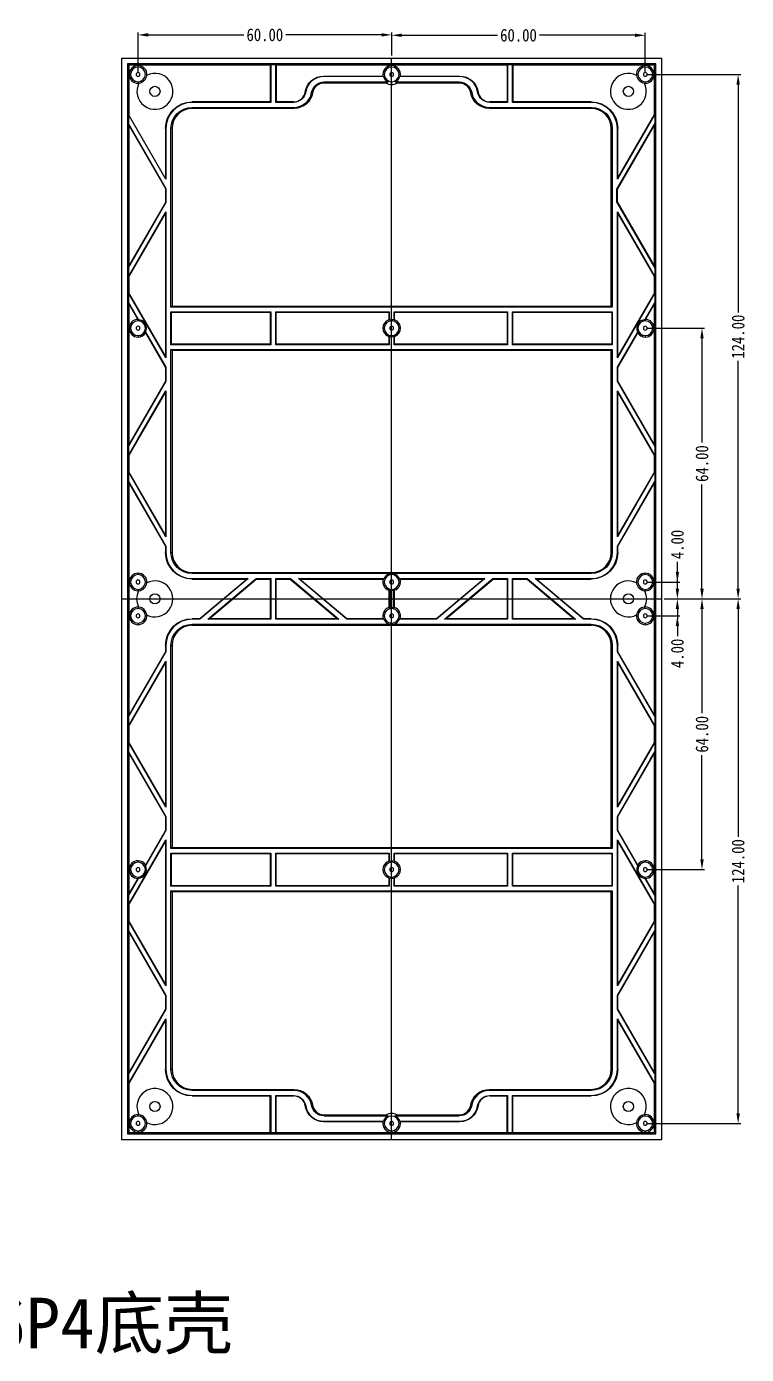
# Model space of a CAD drawing. Header units: inches. Extents: x -2430 to 863, y -476 to 866.
# Drawn here: x 693.1 to 863.4, y 510.6 to 824.5 of the extents above; entities that cross this region are included whole.
import ezdxf
from ezdxf.lldxf.tags import DXFTag

# ---------------------------------------------------------------- set-up
doc = ezdxf.new("R2010")
doc.units = ezdxf.units.IN
doc.header["$MEASUREMENT"] = 0
doc.layers.add('1', color=7, linetype='Continuous')
doc.layers.add('dim', color=82, linetype='Continuous', lineweight=9)
doc.styles.add('001', font='', dxfattribs={"width": 0.85})
doc.styles.get('001').set_extended_font_data('SimSun')
tags = doc.linetypes.add('CENTER', pattern=[2, 1.25, -0.25, 0.25, -0.25]).pattern_tags.tags
tags[10:11] = [DXFTag(74, 4), DXFTag(75, 0), DXFTag(340, '0'), DXFTag(46, 0.0), DXFTag(50, 0.0), DXFTag(44, 0.0), DXFTag(45, 0.0)]
tags[8:9] = [DXFTag(74, 4), DXFTag(75, 0), DXFTag(340, '0'), DXFTag(46, 0.0), DXFTag(50, 0.0), DXFTag(44, 0.0), DXFTag(45, 0.0)]
tags[6:7] = [DXFTag(74, 4), DXFTag(75, 0), DXFTag(340, '0'), DXFTag(46, 0.0), DXFTag(50, 0.0), DXFTag(44, 0.0), DXFTag(45, 0.0)]
tags[4:5] = [DXFTag(74, 4), DXFTag(75, 0), DXFTag(340, '0'), DXFTag(46, 0.0), DXFTag(50, 0.0), DXFTag(44, 0.0), DXFTag(45, 0.0)]
doc.dimstyles.new('MSTD-1.2倍', dxfattribs={"dimscale": 1.2, "dimtxt": 3, "dimasz": 2, "dimexe": 0.5, "dimexo": 0.5, "dimgap": 1, "dimtad": 0, "dimzin": 1, "dimdsep": 46, "dimtxsty": '001', "dimcen": 0, "dimclrd": 3, "dimclre": 3, "dimclrt": 4, "dimazin": 0, "dimtfac": 0.5, "dimtofl": 0, "dimtmove": 0, "dimatfit": 3, "dimfxl": 0, "dimarcsym": 0})

# ---------------------------------------------------------------- blocks, each defined once
blk = doc.blocks.new('*D3')
at = {"layer": 'Defpoints', "color": 0}
for p in [(839.46, 822.44), (779.46, 817.03), (839.46, 813.18)]:
    blk.add_point(p, dxfattribs=at)
at = {"layer": 'dim', "color": 3, "lineweight": -2}
for p, q in [((779.46, 817.63), (779.46, 823.04)), ((839.46, 813.78), (839.46, 823.04)), ((781.86, 822.44), (804.5, 822.44)), ((837.06, 822.44), (814.41, 822.44))]:
    blk.add_line(p, q, dxfattribs=at)
at = {"layer": 'dim', "color": 3}
for points in [[(781.86, 822.84), (781.86, 822.04), (779.46, 822.44)], [(837.06, 822.84), (837.06, 822.04), (839.46, 822.44)]]:
    blk.add_solid(points, dxfattribs=at)
at = {"layer": 'dim', "color": 4, "insert": (809.46, 822.44), "char_height": 3, "attachment_point": 5, "style": '001'}
blk.add_mtext('60.00', dxfattribs=at)
blk = doc.blocks.new('*D4')
at = {"layer": 'Defpoints', "color": 0}
for p in [(719.46, 822.53), (779.46, 820.23), (719.46, 813.18)]:
    blk.add_point(p, dxfattribs=at)
at = {"layer": 'dim', "color": 3, "lineweight": -2}
for p, q in [((719.46, 813.78), (719.46, 823.13)), ((721.86, 822.53), (744.5, 822.53)), ((777.06, 822.53), (754.41, 822.53)), ((779.46, 820.83), (779.46, 823.13))]:
    blk.add_line(p, q, dxfattribs=at)
at = {"layer": 'dim', "color": 3}
for points in [[(721.86, 822.93), (721.86, 822.13), (719.46, 822.53)], [(777.06, 822.93), (777.06, 822.13), (779.46, 822.53)]]:
    blk.add_solid(points, dxfattribs=at)
at = {"layer": 'dim', "color": 4, "insert": (749.46, 822.53), "char_height": 3, "attachment_point": 5, "style": '001'}
blk.add_mtext('60.00', dxfattribs=at)
blk = doc.blocks.new('*D5')
at = {"layer": 'Defpoints', "color": 0}
for p in [(839.46, 693.18), (847.05, 693.18), (843.31, 689.18)]:
    blk.add_point(p, dxfattribs=at)
at = {"layer": 'dim', "color": 3, "lineweight": -2}
for p, q in [((847.05, 695.58), (847.05, 697.98)), ((840.06, 693.18), (847.65, 693.18)), ((843.91, 689.18), (847.65, 689.18)), ((847.05, 686.78), (847.05, 684.38))]:
    blk.add_line(p, q, dxfattribs=at)
at = {"layer": 'dim', "color": 3}
for points in [[(846.65, 695.58), (847.45, 695.58), (847.05, 693.18)], [(846.65, 686.78), (847.45, 686.78), (847.05, 689.18)]]:
    blk.add_solid(points, dxfattribs=at)
at = {"layer": 'dim', "color": 4, "insert": (847.05, 702.05), "char_height": 3, "attachment_point": 5, "rotation": 90, "style": '001'}
blk.add_mtext('4.00', dxfattribs=at)
blk = doc.blocks.new('*D6')
at = {"layer": 'Defpoints', "color": 0}
for p in [(839.46, 753.18), (852.87, 753.18), (843.31, 689.18)]:
    blk.add_point(p, dxfattribs=at)
at = {"layer": 'dim', "color": 3, "lineweight": -2}
for p, q in [((840.06, 753.18), (853.47, 753.18)), ((852.87, 750.78), (852.87, 726.14)), ((852.87, 691.58), (852.87, 716.22)), ((843.91, 689.18), (853.47, 689.18))]:
    blk.add_line(p, q, dxfattribs=at)
at = {"layer": 'dim', "color": 3}
for points in [[(852.47, 750.78), (853.27, 750.78), (852.87, 753.18)], [(852.47, 691.58), (853.27, 691.58), (852.87, 689.18)]]:
    blk.add_solid(points, dxfattribs=at)
at = {"layer": 'dim', "color": 4, "insert": (852.87, 721.18), "char_height": 3, "attachment_point": 5, "rotation": 90, "style": '001'}
blk.add_mtext('64.00', dxfattribs=at)
blk = doc.blocks.new('*D7')
at = {"layer": 'Defpoints', "color": 0}
for p in [(839.46, 813.18), (861.42, 813.18), (843.31, 689.18)]:
    blk.add_point(p, dxfattribs=at)
at = {"layer": 'dim', "color": 3, "lineweight": -2}
for p, q in [((840.06, 813.18), (862.02, 813.18)), ((861.42, 810.78), (861.42, 756.92)), ((861.42, 691.58), (861.42, 745.44)), ((843.91, 689.18), (862.02, 689.18))]:
    blk.add_line(p, q, dxfattribs=at)
at = {"layer": 'dim', "color": 3}
for points in [[(861.02, 810.78), (861.82, 810.78), (861.42, 813.18)], [(861.02, 691.58), (861.82, 691.58), (861.42, 689.18)]]:
    blk.add_solid(points, dxfattribs=at)
at = {"layer": 'dim', "color": 4, "insert": (861.42, 751.18), "char_height": 3, "attachment_point": 5, "rotation": 90, "style": '001'}
blk.add_mtext('124.00', dxfattribs=at)
blk = doc.blocks.new('*D8')
at = {"layer": 'Defpoints', "color": 0}
for p in [(843.31, 689.18), (839.46, 685.18), (847.05, 685.18)]:
    blk.add_point(p, dxfattribs=at)
at = {"layer": 'dim', "color": 3, "lineweight": -2}
for p, q in [((847.05, 691.58), (847.05, 693.98)), ((843.91, 689.18), (847.65, 689.18)), ((840.06, 685.18), (847.65, 685.18)), ((847.05, 682.78), (847.05, 680.38))]:
    blk.add_line(p, q, dxfattribs=at)
at = {"layer": 'dim', "color": 3}
for points in [[(846.65, 691.58), (847.45, 691.58), (847.05, 689.18)], [(846.65, 682.78), (847.45, 682.78), (847.05, 685.18)]]:
    blk.add_solid(points, dxfattribs=at)
at = {"layer": 'dim', "color": 4, "insert": (847.05, 676.31), "char_height": 3, "attachment_point": 5, "rotation": 90, "style": '001'}
blk.add_mtext('4.00', dxfattribs=at)
blk = doc.blocks.new('*D9')
at = {"layer": 'Defpoints', "color": 0}
for p in [(843.31, 689.18), (839.46, 625.18), (852.87, 625.18)]:
    blk.add_point(p, dxfattribs=at)
at = {"layer": 'dim', "color": 3, "lineweight": -2}
for p, q in [((843.91, 689.18), (853.47, 689.18)), ((852.87, 686.78), (852.87, 662.14)), ((852.87, 627.58), (852.87, 652.22)), ((840.06, 625.18), (853.47, 625.18))]:
    blk.add_line(p, q, dxfattribs=at)
at = {"layer": 'dim', "color": 3}
for points in [[(852.47, 686.78), (853.27, 686.78), (852.87, 689.18)], [(852.47, 627.58), (853.27, 627.58), (852.87, 625.18)]]:
    blk.add_solid(points, dxfattribs=at)
at = {"layer": 'dim', "color": 4, "insert": (852.87, 657.18), "char_height": 3, "attachment_point": 5, "rotation": 90, "style": '001'}
blk.add_mtext('64.00', dxfattribs=at)
blk = doc.blocks.new('*D10')
at = {"layer": 'Defpoints', "color": 0}
for p in [(843.31, 689.18), (839.46, 565.18), (861.42, 565.18)]:
    blk.add_point(p, dxfattribs=at)
at = {"layer": 'dim', "color": 3, "lineweight": -2}
for p, q in [((843.91, 689.18), (862.02, 689.18)), ((861.42, 686.78), (861.42, 632.92)), ((861.42, 567.58), (861.42, 621.44)), ((840.06, 565.18), (862.02, 565.18))]:
    blk.add_line(p, q, dxfattribs=at)
at = {"layer": 'dim', "color": 3}
for points in [[(861.02, 686.78), (861.82, 686.78), (861.42, 689.18)], [(861.02, 567.58), (861.82, 567.58), (861.42, 565.18)]]:
    blk.add_solid(points, dxfattribs=at)
at = {"layer": 'dim', "color": 4, "insert": (861.42, 627.18), "char_height": 3, "attachment_point": 5, "rotation": 90, "style": '001'}
blk.add_mtext('124.00', dxfattribs=at)

msp = doc.modelspace()

# ---------------------------------------------------------------- linework, layer by layer
at = {"layer": '1', "color": 252}
for p, q in [((715.606, 817.031), (843.306, 817.031)), ((715.606, 561.331), (715.606, 817.031)), ((843.306, 817.031), (843.306, 561.331)), ((716.956, 815.681), (716.956, 562.681)), ((841.956, 815.681), (716.956, 815.681)), ((716.956, 815.681), (717.297, 815.34)), ((750.751, 815.34), (717.297, 815.34)), ((717.297, 815.34), (717.297, 803.594)), ((719.456, 814.931), (719.456, 815.271)), ((750.751, 815.34), (750.856, 815.419)), ((750.751, 815.34), (750.751, 806.686)), ((752.056, 815.419), (750.856, 815.419)), ((750.856, 815.419), (750.856, 806.581)), ((752.161, 815.34), (752.056, 815.419)), ((752.056, 806.581), (752.056, 815.419)), ((806.751, 815.34), (752.161, 815.34)), ((752.161, 815.34), (752.161, 806.686)), ((779.456, 814.931), (779.456, 815.271)), ((806.751, 815.34), (806.856, 815.419)), ((806.751, 815.34), (806.751, 806.686)), ((808.056, 815.419), (806.856, 815.419)), ((806.856, 815.419), (806.856, 806.581)), ((808.161, 815.34), (808.056, 815.419)), ((808.056, 806.581), (808.056, 815.419)), ((841.615, 815.34), (808.161, 815.34)), ((808.161, 815.34), (808.161, 806.686)), ((839.456, 814.931), (839.456, 815.271)), ((841.956, 815.681), (841.615, 815.34)), ((841.615, 803.804), (841.615, 815.34)), ((841.956, 562.681), (841.956, 815.681)), ((719.456, 811.431), (719.456, 811.09)), ((763.372, 812.786), (763.372, 812.681)), ((763.372, 812.786), (777.403, 812.786)), ((777.507, 812.681), (763.372, 812.681)), ((778.557, 811.381), (763.456, 811.381)), ((763.456, 811.381), (763.456, 811.136)), ((778.24, 811.136), (763.456, 811.136)), ((779.456, 811.431), (779.456, 810.802)), ((795.456, 811.381), (780.355, 811.381)), ((795.456, 811.136), (780.672, 811.136)), ((795.541, 812.681), (781.405, 812.681)), ((781.509, 812.786), (795.541, 812.786)), ((795.456, 811.381), (795.456, 811.136)), ((795.541, 812.786), (795.541, 812.681)), ((839.456, 811.431), (839.456, 811.09)), ((759.018, 809.054), (759.122, 809.038)), ((760.739, 808.84), (760.498, 808.881)), ((798.414, 808.881), (798.173, 808.84)), ((799.894, 809.054), (799.79, 809.038)), ((717.218, 803.73), (717.218, 801.53)), ((726.056, 788.422), (717.218, 803.73)), ((732.256, 806.581), (732.256, 806.686)), ((750.751, 806.686), (732.256, 806.686)), ((750.856, 806.581), (732.256, 806.581)), ((732.256, 805.381), (756.357, 805.381)), ((732.256, 805.381), (732.256, 805.136)), ((756.357, 805.136), (732.256, 805.136)), ((750.751, 806.686), (750.856, 806.581)), ((752.161, 806.686), (752.056, 806.581)), ((756.256, 806.581), (752.056, 806.581)), ((756.256, 806.686), (752.161, 806.686)), ((756.256, 806.686), (756.256, 806.581)), ((756.357, 805.136), (756.357, 805.381)), ((802.555, 805.381), (826.656, 805.381)), ((802.555, 805.381), (802.555, 805.136)), ((826.656, 805.136), (802.555, 805.136)), ((802.656, 806.581), (802.656, 806.686)), ((806.751, 806.686), (802.656, 806.686)), ((806.856, 806.581), (802.656, 806.581)), ((806.751, 806.686), (806.856, 806.581)), ((808.161, 806.686), (808.056, 806.581)), ((826.656, 806.581), (808.056, 806.581)), ((826.656, 806.686), (808.161, 806.686)), ((826.656, 806.581), (826.656, 806.686)), ((826.656, 805.136), (826.656, 805.381)), ((841.694, 803.73), (832.856, 788.422)), ((841.615, 803.804), (832.961, 788.814)), ((841.615, 803.804), (841.694, 803.73)), ((841.694, 803.73), (841.694, 801.53)), ((717.297, 801.184), (717.218, 801.53)), ((717.218, 801.53), (726.056, 786.222)), ((717.297, 801.184), (717.297, 767.914)), ((717.297, 801.184), (725.951, 786.194)), ((832.756, 786.049), (841.694, 801.53)), ((832.861, 786.021), (841.615, 801.184)), ((841.615, 801.184), (841.694, 801.53)), ((841.615, 767.914), (841.615, 801.184)), ((725.951, 800.381), (725.951, 788.604)), ((726.056, 800.381), (725.951, 800.381)), ((726.056, 800.381), (726.056, 788.422)), ((727.256, 758.181), (727.256, 800.381)), ((727.501, 800.381), (727.256, 800.381)), ((727.501, 800.381), (727.501, 758.425)), ((831.412, 758.425), (831.412, 800.381)), ((831.656, 800.381), (831.412, 800.381)), ((831.656, 800.381), (831.656, 758.181)), ((832.856, 788.422), (832.856, 800.381)), ((832.856, 800.381), (832.961, 800.381)), ((832.961, 788.814), (832.961, 800.381)), ((832.961, 788.814), (832.856, 788.422)), ((725.951, 786.194), (726.056, 786.222)), ((725.951, 786.194), (725.951, 782.904)), ((726.056, 786.222), (726.056, 782.876)), ((832.756, 783.049), (832.756, 786.049)), ((832.861, 786.021), (832.756, 786.049)), ((832.861, 783.077), (832.861, 786.021)), ((726.056, 782.876), (717.218, 767.568)), ((725.951, 782.904), (717.297, 767.914)), ((725.951, 782.904), (726.056, 782.876)), ((832.861, 783.077), (832.756, 783.049)), ((841.694, 767.568), (832.756, 783.049)), ((841.615, 767.914), (832.861, 783.077)), ((717.218, 765.368), (726.056, 780.676)), ((717.297, 765.294), (725.951, 780.284)), ((725.951, 780.284), (726.056, 780.676)), ((725.951, 780.284), (725.951, 746.544)), ((726.056, 780.676), (726.056, 746.153)), ((832.856, 780.676), (841.694, 765.368)), ((832.856, 746.153), (832.856, 780.676)), ((832.961, 780.284), (832.856, 780.676)), ((832.961, 780.284), (841.615, 765.294)), ((832.961, 746.544), (832.961, 780.284)), ((717.297, 767.914), (717.218, 767.568)), ((717.218, 767.568), (717.218, 765.368)), ((841.615, 767.914), (841.694, 767.568)), ((841.694, 767.568), (841.694, 765.368)), ((717.297, 765.294), (717.218, 765.368)), ((717.297, 765.294), (717.297, 761.534)), ((841.615, 765.294), (841.694, 765.368)), ((841.615, 761.534), (841.615, 765.294)), ((717.297, 761.534), (717.218, 761.46)), ((717.218, 761.46), (717.218, 759.26)), ((726.056, 746.153), (717.218, 761.46)), ((725.951, 746.544), (717.297, 761.534)), ((841.694, 761.46), (832.856, 746.153)), ((841.615, 761.534), (832.961, 746.544)), ((841.615, 761.534), (841.694, 761.46)), ((841.694, 761.46), (841.694, 759.26)), ((717.297, 758.914), (717.218, 759.26)), ((717.218, 759.26), (719.568, 755.19)), ((717.297, 758.914), (717.297, 725.644)), ((717.297, 758.914), (719.401, 755.271)), ((727.256, 758.181), (727.501, 758.425)), ((831.656, 758.181), (727.256, 758.181)), ((727.256, 757.081), (750.856, 757.081)), ((727.256, 749.281), (727.256, 757.081)), ((727.256, 757.081), (727.361, 756.976)), ((727.361, 749.386), (727.361, 756.976)), ((727.361, 756.976), (750.751, 756.976)), ((727.501, 758.425), (831.412, 758.425)), ((750.751, 756.976), (750.856, 757.081)), ((750.751, 756.976), (750.751, 749.386)), ((750.856, 757.081), (750.856, 749.281)), ((752.056, 757.081), (778.856, 757.081)), ((752.056, 749.281), (752.056, 757.081)), ((752.161, 756.976), (752.056, 757.081)), ((752.161, 749.386), (752.161, 756.976)), ((752.161, 756.976), (778.751, 756.976)), ((778.751, 756.976), (778.856, 757.081)), ((778.751, 756.976), (778.751, 755.149)), ((778.856, 757.081), (778.856, 755.101)), ((780.056, 757.081), (806.856, 757.081)), ((780.056, 755.101), (780.056, 757.081)), ((780.161, 756.976), (780.056, 757.081)), ((780.161, 756.976), (806.751, 756.976)), ((780.161, 755.149), (780.161, 756.976)), ((806.751, 756.976), (806.856, 757.081)), ((806.751, 756.976), (806.751, 749.386)), ((806.856, 757.081), (806.856, 749.281)), ((808.056, 757.081), (831.656, 757.081)), ((808.056, 749.281), (808.056, 757.081)), ((808.161, 756.976), (808.056, 757.081)), ((808.161, 756.976), (831.551, 756.976)), ((808.161, 749.386), (808.161, 756.976)), ((831.412, 758.425), (831.656, 758.181)), ((831.656, 757.081), (831.551, 756.976)), ((831.551, 756.976), (831.551, 749.386)), ((831.656, 757.081), (831.656, 749.281)), ((839.344, 755.19), (841.694, 759.26)), ((839.512, 755.271), (841.615, 758.914)), ((841.615, 758.914), (841.694, 759.26)), ((841.615, 725.644), (841.615, 758.914)), ((719.456, 754.931), (719.456, 755.245)), ((779.456, 754.931), (779.456, 755.193)), ((839.456, 754.931), (839.456, 755.245)), ((719.456, 751.431), (719.456, 751.09)), ((721.238, 752.088), (725.951, 743.924)), ((721.252, 752.274), (726.056, 743.953)), ((778.751, 751.213), (778.751, 749.386)), ((778.856, 751.26), (778.856, 749.281)), ((779.456, 751.431), (779.456, 751.169)), ((780.056, 749.281), (780.056, 751.26)), ((780.161, 749.386), (780.161, 751.213)), ((832.856, 743.953), (837.66, 752.274)), ((832.961, 743.924), (837.674, 752.088)), ((839.456, 751.431), (839.456, 751.09)), ((727.256, 749.281), (727.361, 749.386)), ((750.856, 749.281), (727.256, 749.281)), ((727.256, 748.181), (831.656, 748.181)), ((727.256, 700.181), (727.256, 748.181)), ((727.501, 747.936), (727.256, 748.181)), ((750.751, 749.386), (727.361, 749.386)), ((831.412, 747.936), (727.501, 747.936)), ((727.501, 747.936), (727.501, 700.181)), ((750.751, 749.386), (750.856, 749.281)), ((752.161, 749.386), (752.056, 749.281)), ((778.856, 749.281), (752.056, 749.281)), ((778.751, 749.386), (752.161, 749.386)), ((778.751, 749.386), (778.856, 749.281)), ((780.161, 749.386), (780.056, 749.281)), ((806.856, 749.281), (780.056, 749.281)), ((806.751, 749.386), (780.161, 749.386)), ((806.751, 749.386), (806.856, 749.281)), ((808.161, 749.386), (808.056, 749.281)), ((831.656, 749.281), (808.056, 749.281)), ((831.551, 749.386), (808.161, 749.386)), ((831.656, 748.181), (831.412, 747.936)), ((831.412, 700.181), (831.412, 747.936)), ((831.656, 749.281), (831.551, 749.386)), ((831.656, 748.181), (831.656, 700.181)), ((725.951, 746.544), (726.056, 746.153)), ((832.961, 746.544), (832.856, 746.153)), ((725.951, 743.924), (726.056, 743.953)), ((725.951, 743.924), (725.951, 740.634)), ((726.056, 743.953), (726.056, 740.606)), ((832.856, 740.606), (832.856, 743.953)), ((832.961, 743.924), (832.856, 743.953)), ((832.961, 740.634), (832.961, 743.924)), ((726.056, 740.606), (717.218, 725.298)), ((725.951, 740.634), (717.297, 725.644)), ((719.431, 726.931), (726.056, 738.406)), ((719.522, 726.878), (725.951, 738.015)), ((725.951, 740.634), (726.056, 740.606)), ((725.951, 738.015), (726.056, 738.406)), ((725.951, 738.015), (725.951, 704.274)), ((726.056, 738.406), (726.056, 703.883)), ((832.961, 740.634), (832.856, 740.606)), ((841.694, 725.298), (832.856, 740.606)), ((832.856, 738.406), (841.694, 723.098)), ((832.856, 703.883), (832.856, 738.406)), ((832.961, 738.015), (832.856, 738.406)), ((841.615, 725.644), (832.961, 740.634)), ((832.961, 704.274), (832.961, 738.015)), ((832.961, 738.015), (841.615, 723.025)), ((717.297, 725.644), (717.218, 725.298)), ((717.218, 725.298), (717.218, 723.098)), ((717.928, 724.328), (719.431, 726.931)), ((718.019, 724.275), (719.522, 726.878)), ((841.615, 725.644), (841.694, 725.298)), ((841.694, 725.298), (841.694, 723.098)), ((717.218, 723.098), (717.928, 724.328)), ((717.297, 723.025), (717.218, 723.098)), ((717.297, 723.025), (718.019, 724.275)), ((717.297, 723.025), (717.297, 719.264)), ((718.019, 724.275), (717.928, 724.328)), ((841.615, 723.025), (841.694, 723.098)), ((841.615, 719.264), (841.615, 723.025)), ((717.297, 719.264), (717.218, 719.191)), ((717.218, 719.191), (717.218, 716.991)), ((726.056, 703.883), (717.218, 719.191)), ((725.951, 704.274), (717.297, 719.264)), ((841.694, 719.191), (832.856, 703.883)), ((841.615, 719.264), (832.961, 704.274)), ((841.615, 719.264), (841.694, 719.191)), ((841.694, 719.191), (841.694, 716.991)), ((717.297, 716.645), (717.218, 716.991)), ((717.218, 716.991), (726.056, 701.683)), ((717.297, 716.645), (717.297, 661.717)), ((717.297, 716.645), (725.951, 701.655)), ((832.856, 701.683), (841.694, 716.991)), ((832.961, 701.655), (841.615, 716.645)), ((841.615, 716.645), (841.694, 716.991)), ((841.615, 661.717), (841.615, 716.645)), ((725.951, 704.274), (726.056, 703.883)), ((832.961, 704.274), (832.856, 703.883)), ((725.951, 701.655), (726.056, 701.683)), ((725.951, 701.655), (725.951, 700.181)), ((725.951, 700.181), (726.056, 700.181)), ((726.056, 701.683), (726.056, 700.181)), ((727.256, 700.181), (727.501, 700.181)), ((831.412, 700.181), (831.656, 700.181)), ((832.856, 700.181), (832.856, 701.683)), ((832.961, 701.655), (832.856, 701.683)), ((832.961, 700.181), (832.856, 700.181)), ((832.961, 700.181), (832.961, 701.655)), ((719.456, 694.931), (719.456, 695.271)), ((732.256, 695.181), (732.256, 695.425)), ((732.256, 695.425), (826.656, 695.425)), ((779.236, 695.181), (732.256, 695.181)), ((732.256, 693.981), (745.532, 693.981)), ((732.256, 693.876), (732.256, 693.981)), ((732.256, 693.876), (745.244, 693.876)), ((745.244, 693.876), (734.053, 684.486)), ((745.532, 693.981), (734.091, 684.381)), ((735.958, 684.381), (747.399, 693.981)), ((736.246, 684.486), (747.437, 693.876)), ((745.244, 693.876), (745.532, 693.981)), ((747.399, 693.981), (750.856, 693.981)), ((747.437, 693.876), (747.399, 693.981)), ((747.437, 693.876), (750.751, 693.876)), ((750.856, 693.981), (750.751, 693.876)), ((750.751, 693.876), (750.751, 684.486)), ((750.856, 693.981), (750.856, 684.381)), ((752.056, 693.981), (755.513, 693.981)), ((752.056, 684.381), (752.056, 693.981)), ((752.161, 693.876), (752.056, 693.981)), ((752.161, 684.486), (752.161, 693.876)), ((752.161, 693.876), (755.475, 693.876)), ((755.475, 693.876), (755.513, 693.981)), ((755.475, 693.876), (766.666, 684.486)), ((755.513, 693.981), (766.954, 684.381)), ((757.38, 693.981), (777.61, 693.981)), ((768.821, 684.381), (757.38, 693.981)), ((757.668, 693.876), (757.38, 693.981)), ((768.859, 684.486), (757.668, 693.876)), ((757.668, 693.876), (777.484, 693.876)), ((779.456, 694.931), (779.456, 695.193)), ((826.656, 695.181), (779.676, 695.181)), ((781.302, 693.981), (801.532, 693.981)), ((781.428, 693.876), (801.244, 693.876)), ((801.244, 693.876), (790.053, 684.486)), ((801.532, 693.981), (790.091, 684.381)), ((791.958, 684.381), (803.399, 693.981)), ((792.246, 684.486), (803.437, 693.876)), ((801.244, 693.876), (801.532, 693.981)), ((803.399, 693.981), (806.856, 693.981)), ((803.437, 693.876), (803.399, 693.981)), ((803.437, 693.876), (806.751, 693.876)), ((806.856, 693.981), (806.751, 693.876)), ((806.751, 693.876), (806.751, 684.486)), ((806.856, 693.981), (806.856, 684.381)), ((808.056, 693.981), (811.513, 693.981)), ((808.056, 684.381), (808.056, 693.981)), ((808.161, 693.876), (808.056, 693.981)), ((808.161, 693.876), (811.475, 693.876)), ((808.161, 684.486), (808.161, 693.876)), ((811.475, 693.876), (811.513, 693.981)), ((811.475, 693.876), (822.666, 684.486)), ((811.513, 693.981), (822.954, 684.381)), ((813.38, 693.981), (826.656, 693.981)), ((824.821, 684.381), (813.38, 693.981)), ((813.668, 693.876), (813.38, 693.981)), ((824.859, 684.486), (813.668, 693.876)), ((813.668, 693.876), (826.656, 693.876)), ((826.656, 695.181), (826.656, 695.425)), ((826.656, 693.876), (826.656, 693.981)), ((839.456, 694.931), (839.456, 695.271)), ((719.456, 691.431), (719.456, 691.09)), ((778.751, 691.213), (778.751, 687.149)), ((778.996, 691.33), (778.996, 687.032)), ((779.456, 691.431), (779.456, 691.274)), ((779.916, 687.032), (779.916, 691.33)), ((780.161, 687.149), (780.161, 691.213)), ((839.456, 691.431), (839.456, 691.09)), ((719.456, 686.931), (719.456, 687.271)), ((732.256, 684.486), (732.256, 684.381)), ((734.053, 684.486), (732.256, 684.486)), ((734.053, 684.486), (734.091, 684.381)), ((736.246, 684.486), (735.958, 684.381)), ((750.751, 684.486), (736.246, 684.486)), ((750.856, 684.381), (750.751, 684.486)), ((752.161, 684.486), (752.056, 684.381)), ((766.666, 684.486), (752.161, 684.486)), ((766.666, 684.486), (766.954, 684.381)), ((768.859, 684.486), (768.821, 684.381)), ((777.484, 684.486), (768.859, 684.486)), ((779.456, 686.931), (779.456, 687.088)), ((790.053, 684.486), (781.428, 684.486)), ((790.053, 684.486), (790.091, 684.381)), ((792.246, 684.486), (791.958, 684.381)), ((806.751, 684.486), (792.246, 684.486)), ((806.856, 684.381), (806.751, 684.486)), ((808.161, 684.486), (808.056, 684.381)), ((822.666, 684.486), (808.161, 684.486)), ((822.666, 684.486), (822.954, 684.381)), ((824.859, 684.486), (824.821, 684.381)), ((826.656, 684.486), (824.859, 684.486)), ((826.656, 684.486), (826.656, 684.381)), ((839.456, 686.931), (839.456, 687.271)), ((719.456, 683.431), (719.456, 683.09)), ((734.091, 684.381), (732.256, 684.381)), ((732.256, 683.181), (779.236, 683.181)), ((732.256, 683.181), (732.256, 682.936)), ((826.656, 682.936), (732.256, 682.936)), ((750.856, 684.381), (735.958, 684.381)), ((766.954, 684.381), (752.056, 684.381)), ((777.61, 684.381), (768.821, 684.381)), ((779.456, 683.431), (779.456, 683.169)), ((779.676, 683.181), (826.656, 683.181)), ((790.091, 684.381), (781.302, 684.381)), ((806.856, 684.381), (791.958, 684.381)), ((822.954, 684.381), (808.056, 684.381)), ((826.656, 684.381), (824.821, 684.381)), ((826.656, 683.181), (826.656, 682.936)), ((839.456, 683.431), (839.456, 683.09)), ((725.951, 678.181), (725.951, 676.707)), ((725.951, 678.181), (726.056, 678.181)), ((726.056, 678.181), (726.056, 676.679)), ((727.256, 630.181), (727.256, 678.181)), ((727.256, 678.181), (727.501, 678.181)), ((727.501, 678.181), (727.501, 630.425)), ((831.412, 630.425), (831.412, 678.181)), ((831.656, 678.181), (831.412, 678.181)), ((831.656, 678.181), (831.656, 630.181)), ((832.856, 676.679), (832.856, 678.181)), ((832.961, 678.181), (832.856, 678.181)), ((832.961, 676.707), (832.961, 678.181)), ((726.056, 676.679), (717.218, 661.371)), ((725.951, 676.707), (717.297, 661.717)), ((725.951, 676.707), (726.056, 676.679)), ((832.961, 676.707), (832.856, 676.679)), ((841.694, 661.371), (832.856, 676.679)), ((841.615, 661.717), (832.961, 676.707)), ((717.218, 659.171), (726.056, 674.479)), ((717.297, 659.097), (725.951, 674.087)), ((725.951, 674.087), (726.056, 674.479)), ((725.951, 674.087), (725.951, 640.347)), ((726.056, 674.479), (726.056, 639.955)), ((832.856, 674.479), (841.694, 659.171)), ((832.856, 639.955), (832.856, 674.479)), ((832.961, 674.087), (832.856, 674.479)), ((832.961, 674.087), (841.615, 659.097)), ((832.961, 640.347), (832.961, 674.087)), ((717.297, 661.717), (717.218, 661.371)), ((717.218, 661.371), (717.218, 659.171)), ((841.615, 661.717), (841.694, 661.371)), ((841.694, 661.371), (841.694, 659.171)), ((717.297, 659.097), (717.218, 659.171)), ((717.297, 659.097), (717.297, 655.337)), ((841.615, 659.097), (841.694, 659.171)), ((841.615, 655.337), (841.615, 659.097)), ((717.297, 655.337), (717.218, 655.263)), ((717.218, 655.263), (717.218, 653.063)), ((726.056, 639.955), (717.218, 655.263)), ((717.297, 652.717), (717.218, 653.063)), ((717.218, 653.063), (726.056, 637.755)), ((725.951, 640.347), (717.297, 655.337)), ((841.694, 655.263), (832.856, 639.955)), ((841.615, 655.337), (832.961, 640.347)), ((841.206, 652.218), (841.694, 653.063)), ((841.615, 655.337), (841.694, 655.263)), ((841.615, 652.717), (841.694, 653.063)), ((841.694, 655.263), (841.694, 653.063)), ((717.297, 652.717), (717.297, 619.447)), ((717.297, 652.717), (725.951, 637.727)), ((832.856, 637.755), (840.751, 651.43)), ((832.961, 637.727), (840.842, 651.378)), ((840.751, 651.43), (841.206, 652.218)), ((840.751, 651.43), (840.842, 651.378)), ((840.842, 651.378), (841.297, 652.166)), ((841.297, 652.166), (841.206, 652.218)), ((841.297, 652.166), (841.615, 652.717)), ((841.615, 619.447), (841.615, 652.717)), ((725.951, 640.347), (726.056, 639.955)), ((725.951, 637.727), (726.056, 637.755)), ((725.951, 637.727), (725.951, 634.437)), ((726.056, 637.755), (726.056, 634.409)), ((832.961, 640.347), (832.856, 639.955)), ((832.856, 634.409), (832.856, 637.755)), ((832.961, 637.727), (832.856, 637.755)), ((832.961, 634.437), (832.961, 637.727)), ((725.951, 634.437), (721.238, 626.274)), ((726.056, 634.409), (721.252, 626.088)), ((725.951, 634.437), (726.056, 634.409)), ((832.961, 634.437), (832.856, 634.409)), ((837.66, 626.088), (832.856, 634.409)), ((837.674, 626.274), (832.961, 634.437)), ((717.218, 616.901), (726.056, 632.209)), ((717.297, 616.828), (725.951, 631.818)), ((725.951, 631.818), (726.056, 632.209)), ((725.951, 631.818), (725.951, 598.077)), ((726.056, 632.209), (726.056, 597.686)), ((832.856, 632.209), (841.694, 616.901)), ((832.856, 597.686), (832.856, 632.209)), ((832.961, 631.818), (832.856, 632.209)), ((832.961, 631.818), (841.615, 616.828)), ((832.961, 598.077), (832.961, 631.818)), ((727.501, 630.425), (727.256, 630.181)), ((831.656, 630.181), (727.256, 630.181)), ((727.256, 629.081), (750.856, 629.081)), ((727.256, 621.281), (727.256, 629.081)), ((727.256, 629.081), (727.361, 628.976)), ((727.361, 628.976), (750.751, 628.976)), ((727.361, 621.386), (727.361, 628.976)), ((727.501, 630.425), (831.412, 630.425)), ((750.751, 628.976), (750.856, 629.081)), ((750.751, 628.976), (750.751, 621.386)), ((750.856, 629.081), (750.856, 621.281)), ((752.056, 629.081), (778.856, 629.081)), ((752.056, 621.281), (752.056, 629.081)), ((752.161, 628.976), (752.056, 629.081)), ((752.161, 621.386), (752.161, 628.976)), ((752.161, 628.976), (778.751, 628.976)), ((778.751, 628.976), (778.856, 629.081)), ((778.751, 628.976), (778.751, 627.149)), ((778.856, 629.081), (778.856, 627.101)), ((780.056, 629.081), (806.856, 629.081)), ((780.056, 627.101), (780.056, 629.081)), ((780.161, 628.976), (780.056, 629.081)), ((780.161, 628.976), (806.751, 628.976)), ((780.161, 627.149), (780.161, 628.976)), ((806.751, 628.976), (806.856, 629.081)), ((806.751, 628.976), (806.751, 621.386)), ((806.856, 629.081), (806.856, 621.281)), ((808.056, 629.081), (831.656, 629.081)), ((808.056, 621.281), (808.056, 629.081)), ((808.161, 628.976), (808.056, 629.081)), ((808.161, 621.386), (808.161, 628.976)), ((808.161, 628.976), (831.551, 628.976)), ((831.656, 630.181), (831.412, 630.425)), ((831.656, 629.081), (831.551, 628.976)), ((831.551, 628.976), (831.551, 621.386)), ((831.656, 629.081), (831.656, 621.281)), ((719.456, 626.931), (719.456, 627.271)), ((779.456, 626.931), (779.456, 627.193)), ((839.456, 626.931), (839.456, 627.271)), ((719.568, 623.172), (717.218, 619.101)), ((719.401, 623.091), (717.297, 619.447)), ((719.456, 623.431), (719.456, 623.117)), ((778.751, 623.213), (778.751, 621.386)), ((778.856, 623.26), (778.856, 621.281)), ((779.456, 623.431), (779.456, 623.169)), ((780.056, 621.281), (780.056, 623.26)), ((780.161, 621.386), (780.161, 623.213)), ((841.694, 619.101), (839.344, 623.172)), ((839.456, 623.431), (839.456, 623.117)), ((841.615, 619.447), (839.512, 623.091)), ((717.297, 619.447), (717.218, 619.101)), ((717.218, 619.101), (717.218, 616.901)), ((727.256, 621.281), (727.361, 621.386)), ((750.856, 621.281), (727.256, 621.281)), ((727.256, 620.181), (831.656, 620.181)), ((727.256, 577.981), (727.256, 620.181)), ((727.501, 619.936), (727.256, 620.181)), ((750.751, 621.386), (727.361, 621.386)), ((727.501, 619.936), (727.501, 577.981)), ((831.412, 619.936), (727.501, 619.936)), ((750.751, 621.386), (750.856, 621.281)), ((752.161, 621.386), (752.056, 621.281)), ((778.856, 621.281), (752.056, 621.281)), ((778.751, 621.386), (752.161, 621.386)), ((778.751, 621.386), (778.856, 621.281)), ((780.161, 621.386), (780.056, 621.281)), ((806.856, 621.281), (780.056, 621.281)), ((806.751, 621.386), (780.161, 621.386)), ((806.751, 621.386), (806.856, 621.281)), ((808.161, 621.386), (808.056, 621.281)), ((831.656, 621.281), (808.056, 621.281)), ((831.551, 621.386), (808.161, 621.386)), ((831.656, 620.181), (831.412, 619.936)), ((831.412, 577.981), (831.412, 619.936)), ((831.656, 621.281), (831.551, 621.386)), ((831.656, 620.181), (831.656, 577.981)), ((841.615, 619.447), (841.694, 619.101)), ((841.694, 619.101), (841.694, 616.901)), ((717.297, 616.828), (717.218, 616.901)), ((717.297, 616.828), (717.297, 613.067)), ((841.615, 616.828), (841.694, 616.901)), ((841.615, 613.067), (841.615, 616.828)), ((717.297, 613.067), (717.218, 612.993)), ((717.218, 612.993), (717.218, 610.793)), ((726.056, 597.686), (717.218, 612.993)), ((725.951, 598.077), (717.297, 613.067)), ((841.694, 612.993), (832.856, 597.686)), ((841.615, 613.067), (832.961, 598.077)), ((841.615, 613.067), (841.694, 612.993)), ((841.694, 612.993), (841.694, 610.793)), ((717.297, 610.447), (717.218, 610.793)), ((717.218, 610.793), (726.056, 595.486)), ((717.297, 610.447), (717.297, 577.177)), ((717.297, 610.447), (725.951, 595.458)), ((832.856, 595.486), (841.694, 610.793)), ((832.961, 595.458), (841.615, 610.447)), ((841.615, 610.447), (841.694, 610.793)), ((841.615, 577.177), (841.615, 610.447)), ((725.951, 598.077), (726.056, 597.686)), ((832.961, 598.077), (832.856, 597.686)), ((725.951, 595.458), (726.056, 595.486)), ((725.951, 595.458), (725.951, 592.167)), ((726.056, 595.486), (726.056, 592.139)), ((832.856, 592.139), (832.856, 595.486)), ((832.961, 595.458), (832.856, 595.486)), ((832.961, 592.167), (832.961, 595.458)), ((726.056, 592.139), (717.218, 576.831)), ((725.951, 592.167), (717.297, 577.177)), ((725.951, 592.167), (726.056, 592.139)), ((832.961, 592.167), (832.856, 592.139)), ((841.694, 576.831), (832.856, 592.139)), ((841.615, 577.177), (832.961, 592.167)), ((717.218, 574.631), (726.056, 589.939)), ((717.297, 574.558), (725.951, 589.548)), ((725.951, 589.548), (726.056, 589.939)), ((725.951, 589.548), (725.951, 577.981)), ((726.056, 589.939), (726.056, 577.981)), ((832.856, 589.939), (841.694, 574.631)), ((832.856, 577.981), (832.856, 589.939)), ((832.961, 589.548), (832.856, 589.939)), ((832.961, 589.548), (841.615, 574.558)), ((832.961, 577.981), (832.961, 589.548)), ((726.056, 577.981), (725.951, 577.981)), ((727.256, 577.981), (727.501, 577.981)), ((831.412, 577.981), (831.656, 577.981)), ((832.856, 577.981), (832.961, 577.981)), ((717.297, 577.177), (717.218, 576.831)), ((717.218, 576.831), (717.218, 574.631)), ((717.297, 574.558), (717.218, 574.631)), ((717.297, 574.558), (717.297, 563.021)), ((841.615, 577.177), (841.694, 576.831)), ((841.615, 574.558), (841.694, 574.631)), ((841.615, 563.021), (841.615, 574.558)), ((841.694, 576.831), (841.694, 574.631)), ((732.256, 572.981), (732.256, 573.225)), ((732.256, 573.225), (756.357, 573.225)), ((756.357, 572.981), (732.256, 572.981)), ((732.256, 571.781), (750.856, 571.781)), ((732.256, 571.781), (732.256, 571.676)), ((732.256, 571.676), (750.751, 571.676)), ((750.751, 571.676), (750.856, 571.781)), ((750.751, 563.021), (750.751, 571.676)), ((750.856, 571.781), (750.856, 562.943)), ((752.056, 571.781), (756.256, 571.781)), ((752.056, 562.943), (752.056, 571.781)), ((752.161, 571.676), (752.056, 571.781)), ((752.161, 571.676), (756.256, 571.676)), ((752.161, 563.021), (752.161, 571.676)), ((756.256, 571.781), (756.256, 571.676)), ((756.357, 572.981), (756.357, 573.225)), ((802.555, 573.225), (802.555, 572.981)), ((802.555, 573.225), (826.656, 573.225)), ((826.656, 572.981), (802.555, 572.981)), ((802.656, 571.781), (806.856, 571.781)), ((802.656, 571.676), (802.656, 571.781)), ((802.656, 571.676), (806.751, 571.676)), ((806.751, 571.676), (806.856, 571.781)), ((806.751, 563.021), (806.751, 571.676)), ((806.856, 571.781), (806.856, 562.943)), ((808.056, 571.781), (826.656, 571.781)), ((808.056, 562.943), (808.056, 571.781)), ((808.161, 571.676), (808.056, 571.781)), ((808.161, 571.676), (826.656, 571.676)), ((808.161, 563.021), (808.161, 571.676)), ((826.656, 573.225), (826.656, 572.981)), ((826.656, 571.781), (826.656, 571.676)), ((759.018, 569.308), (759.122, 569.324)), ((760.498, 569.481), (760.739, 569.521)), ((798.173, 569.521), (798.414, 569.481)), ((799.894, 569.308), (799.79, 569.324)), ((719.456, 566.931), (719.456, 567.271)), ((763.372, 565.681), (777.507, 565.681)), ((763.372, 565.576), (763.372, 565.681)), ((777.403, 565.576), (763.372, 565.576)), ((763.456, 566.981), (763.456, 567.225)), ((763.456, 567.225), (778.24, 567.225)), ((763.456, 566.981), (778.557, 566.981)), ((779.456, 566.931), (779.456, 567.56)), ((780.355, 566.981), (795.456, 566.981)), ((780.672, 567.225), (795.456, 567.225)), ((781.405, 565.681), (795.541, 565.681)), ((795.541, 565.576), (781.509, 565.576)), ((795.456, 566.981), (795.456, 567.225)), ((795.541, 565.576), (795.541, 565.681)), ((839.456, 566.931), (839.456, 567.271)), ((716.956, 562.681), (717.297, 563.021)), ((716.956, 562.681), (841.956, 562.681)), ((717.297, 563.021), (750.751, 563.021)), ((719.456, 563.431), (719.456, 563.09)), ((750.751, 563.021), (750.856, 562.943)), ((752.056, 562.943), (750.856, 562.943)), ((752.161, 563.021), (752.056, 562.943)), ((752.161, 563.021), (806.751, 563.021)), ((779.456, 563.431), (779.456, 563.09)), ((806.751, 563.021), (806.856, 562.943)), ((808.056, 562.943), (806.856, 562.943)), ((808.161, 563.021), (808.056, 562.943)), ((808.161, 563.021), (841.615, 563.021)), ((839.456, 563.431), (839.456, 563.09)), ((841.956, 562.681), (841.615, 563.021)), ((843.306, 561.331), (715.606, 561.331))]:
    msp.add_line(p, q, dxfattribs=at)
at = {"layer": '1', "color": 1, "linetype": 'CENTER', "ltscale": 12.97432}
for p, q in [((779.456, 561.331), (779.456, 817.031)), ((715.606, 689.181), (843.306, 689.181))]:
    msp.add_line(p, q, dxfattribs=at)
at = {"layer": '1', "color": 252}
for centre, radius, start, end in [((719.456, 813.181), 2.091, 90, 270), ((719.456, 813.181), 1.75, 90, 270), ((719.456, 813.181), 0.45, 90, 270), ((723.456, 809.181), 4.25, 152.7255, 117.2745), ((719.456, 813.181), 2.091, 354.28214, 90), ((719.456, 813.181), 1.75, 270, 90), ((719.456, 813.181), 0.45, 270, 90), ((779.456, 813.181), 2.091, 90, 190.89378), ((779.456, 813.181), 1.75, 90, 270), ((779.456, 813.181), 0.45, 90, 270), ((779.456, 813.181), 2.091, 349.10622, 90), ((779.456, 813.181), 1.75, 270, 90), ((779.456, 813.181), 0.45, 270, 90), ((835.456, 809.181), 4.25, 62.7255, 27.2745), ((839.456, 813.181), 2.091, 90, 185.71786), ((839.456, 813.181), 1.75, 90, 270), ((839.456, 813.181), 0.45, 90, 270), ((839.456, 813.181), 2.091, 270, 90), ((839.456, 813.181), 1.75, 270, 90), ((839.456, 813.181), 0.45, 270, 90), ((719.456, 813.181), 2.091, 270, 275.71786), ((719.456, 813.181), 2.064, 276.18746, 353.81254), ((763.372, 808.381), 4.3, 90, 171.21206), ((763.456, 808.381), 2.756, 90, 170.40593), ((779.456, 813.181), 2.012, 194.38901, 243.45901), ((779.456, 813.181), 2.379, 239.25043, 270), ((779.456, 813.181), 2.379, 270, 300.74957), ((779.456, 813.181), 2.012, 296.54099, 345.61099), ((795.456, 808.381), 2.756, 9.59407, 90), ((795.541, 808.381), 4.3, 8.78794, 90), ((839.456, 813.181), 2.064, 186.18746, 263.81254), ((839.456, 813.181), 2.091, 264.28214, 270), ((756.256, 809.481), 2.795, 270, 351.21206), ((756.357, 809.581), 4.2, 270, 350.40593), ((802.555, 809.581), 4.2, 189.59407, 270), ((802.656, 809.481), 2.795, 188.78794, 270), ((732.256, 800.381), 6.2, 90, 180), ((732.256, 800.381), 4.756, 90, 180), ((826.656, 800.381), 6.2, 0, 90), ((826.656, 800.381), 4.756, 0, 90), ((719.456, 753.181), 2.091, 91.52478, 270), ((719.456, 753.181), 1.75, 90, 270), ((719.456, 753.181), 0.45, 90, 270), ((719.456, 753.181), 1.75, 270, 90), ((719.456, 753.181), 0.45, 270, 90), ((719.456, 753.181), 2.012, 333.19827, 86.80173), ((779.456, 753.181), 2.091, 109.70413, 250.29587), ((779.456, 753.181), 1.75, 90, 270), ((779.456, 753.181), 2.012, 90, 107.34982), ((779.456, 753.181), 0.45, 90, 270), ((779.456, 753.181), 2.012, 72.65018, 90), ((779.456, 753.181), 1.75, 270, 90), ((779.456, 753.181), 0.45, 270, 90), ((779.456, 753.181), 2.091, 289.70413, 70.29587), ((839.456, 753.181), 2.012, 93.19827, 206.80173), ((839.456, 753.181), 1.75, 90, 270), ((839.456, 753.181), 0.45, 90, 270), ((839.456, 753.181), 2.091, 270, 88.47522), ((839.456, 753.181), 1.75, 270, 90), ((839.456, 753.181), 0.45, 270, 90), ((719.456, 753.181), 2.091, 270, 328.47522), ((779.456, 753.181), 2.012, 252.65018, 270), ((779.456, 753.181), 2.012, 270, 287.34982), ((839.456, 753.181), 2.091, 211.52478, 270), ((732.256, 700.181), 6.2, 180, 270), ((732.256, 700.181), 4.756, 180, 270), ((826.656, 700.181), 6.2, 270, 0), ((826.656, 700.181), 4.756, 270, 0), ((719.456, 693.181), 2.091, 90, 270), ((719.456, 693.181), 1.75, 90, 270), ((719.456, 693.181), 2.091, 354.28214, 90), ((719.456, 693.181), 1.75, 270, 90), ((779.456, 693.181), 2.091, 160.58033, 250.29587), ((779.456, 693.181), 2.012, 96.2709, 156.57136), ((779.456, 693.181), 1.75, 90, 270), ((779.456, 693.181), 2.012, 90, 96.2709), ((779.456, 693.181), 2.012, 83.7291, 90), ((779.456, 693.181), 1.75, 270, 90), ((779.456, 693.181), 2.012, 23.42864, 83.7291), ((779.456, 693.181), 2.091, 289.70413, 19.41967), ((839.456, 693.181), 2.091, 90, 185.71786), ((839.456, 693.181), 1.75, 90, 270), ((839.456, 693.181), 2.091, 270, 90), ((839.456, 693.181), 1.75, 270, 90), ((719.456, 693.181), 0.45, 90, 270), ((719.456, 693.181), 0.45, 270, 90), ((719.456, 693.181), 2.091, 270, 275.71786), ((719.456, 693.181), 2.064, 276.18746, 353.81254), ((723.456, 689.181), 4.25, 242.7255, 117.2745), ((779.456, 693.181), 1.907, 256.03878, 270), ((779.456, 693.181), 0.45, 90, 270), ((779.456, 693.181), 0.45, 270, 90), ((779.456, 693.181), 1.907, 270, 283.96122), ((835.456, 689.181), 4.25, 62.7255, 297.2745), ((839.456, 693.181), 2.064, 186.18746, 263.81254), ((839.456, 693.181), 0.45, 90, 270), ((839.456, 693.181), 2.091, 264.28214, 270), ((839.456, 693.181), 0.45, 270, 90), ((719.456, 685.181), 2.091, 90, 270), ((719.456, 685.181), 1.75, 90, 270), ((719.456, 685.181), 0.45, 90, 270), ((719.456, 685.181), 2.091, 84.28214, 90), ((719.456, 685.181), 1.75, 270, 90), ((719.456, 685.181), 0.45, 270, 90), ((719.456, 685.181), 2.091, 270, 5.71786), ((719.456, 685.181), 2.064, 6.18746, 83.81254), ((779.456, 685.181), 2.091, 109.70413, 199.41967), ((779.456, 685.181), 1.75, 90, 270), ((779.456, 685.181), 1.907, 90, 103.96122), ((779.456, 685.181), 0.45, 90, 270), ((779.456, 685.181), 1.907, 76.03878, 90), ((779.456, 685.181), 1.75, 270, 90), ((779.456, 685.181), 0.45, 270, 90), ((779.456, 685.181), 2.091, 340.58033, 70.29587), ((839.456, 685.181), 2.091, 174.28214, 270), ((839.456, 685.181), 2.064, 96.18746, 173.81254), ((839.456, 685.181), 1.75, 90, 270), ((839.456, 685.181), 0.45, 90, 270), ((839.456, 685.181), 2.091, 90, 95.71786), ((839.456, 685.181), 2.091, 270, 90), ((839.456, 685.181), 1.75, 270, 90), ((839.456, 685.181), 0.45, 270, 90), ((732.256, 678.181), 6.2, 90, 180), ((732.256, 678.181), 4.756, 90, 180), ((779.456, 685.181), 2.012, 203.42864, 263.7291), ((779.456, 685.181), 2.012, 263.7291, 270), ((779.456, 685.181), 2.012, 270, 276.2709), ((779.456, 685.181), 2.012, 276.2709, 336.57136), ((826.656, 678.181), 6.2, 0, 90), ((826.656, 678.181), 4.756, 0, 90), ((719.456, 625.181), 2.091, 90, 268.47522), ((719.456, 625.181), 1.75, 90, 270), ((719.456, 625.181), 0.45, 90, 270), ((719.456, 625.181), 2.091, 31.52478, 90), ((719.456, 625.181), 1.75, 270, 90), ((719.456, 625.181), 0.45, 270, 90), ((719.456, 625.181), 2.012, 273.19827, 26.80173), ((779.456, 625.181), 2.091, 109.70413, 250.29587), ((779.456, 625.181), 1.75, 90, 270), ((779.456, 625.181), 2.012, 90, 107.34982), ((779.456, 625.181), 0.45, 90, 270), ((779.456, 625.181), 2.012, 72.65018, 90), ((779.456, 625.181), 1.75, 270, 90), ((779.456, 625.181), 0.45, 270, 90), ((779.456, 625.181), 2.091, 289.70413, 70.29587), ((839.456, 625.181), 2.012, 153.19827, 266.80173), ((839.456, 625.181), 2.091, 90, 148.47522), ((839.456, 625.181), 1.75, 90, 270), ((839.456, 625.181), 0.45, 90, 270), ((839.456, 625.181), 2.091, 271.52478, 90), ((839.456, 625.181), 1.75, 270, 90), ((839.456, 625.181), 0.45, 270, 90), ((779.456, 625.181), 2.012, 252.65018, 270), ((779.456, 625.181), 2.012, 270, 287.34982), ((732.256, 577.981), 6.2, 180, 270), ((732.256, 577.981), 4.756, 180, 270), ((826.656, 577.981), 6.2, 270, 0), ((826.656, 577.981), 4.756, 270, 0), ((723.456, 569.181), 4.25, 242.7255, 207.2745), ((756.256, 568.881), 2.795, 8.78794, 90), ((756.357, 568.781), 4.2, 9.59407, 90), ((802.555, 568.781), 4.2, 90, 170.40593), ((802.656, 568.881), 2.795, 90, 171.21206), ((835.456, 569.181), 4.25, 332.7255, 297.2745), ((763.372, 569.981), 4.3, 188.78794, 270), ((763.456, 569.981), 2.756, 189.59407, 270), ((795.456, 569.981), 2.756, 270, 350.40593), ((795.541, 569.981), 4.3, 270, 351.21206), ((719.456, 565.181), 2.091, 90, 270), ((719.456, 565.181), 1.75, 90, 270), ((719.456, 565.181), 0.45, 90, 270), ((719.456, 565.181), 2.091, 84.28214, 90), ((719.456, 565.181), 1.75, 270, 90), ((719.456, 565.181), 0.45, 270, 90), ((719.456, 565.181), 2.091, 270, 5.71786), ((719.456, 565.181), 2.064, 6.18746, 83.81254), ((779.456, 565.181), 2.091, 169.10622, 270), ((779.456, 565.181), 2.012, 116.54099, 165.61099), ((779.456, 565.181), 1.75, 90, 270), ((779.456, 565.181), 2.379, 90, 120.74957), ((779.456, 565.181), 0.45, 90, 270), ((779.456, 565.181), 2.379, 59.25043, 90), ((779.456, 565.181), 1.75, 270, 90), ((779.456, 565.181), 0.45, 270, 90), ((779.456, 565.181), 2.091, 270, 10.89378), ((779.456, 565.181), 2.012, 14.38901, 63.45901), ((839.456, 565.181), 2.091, 174.28214, 270), ((839.456, 565.181), 2.064, 96.18746, 173.81254), ((839.456, 565.181), 1.75, 90, 270), ((839.456, 565.181), 0.45, 90, 270), ((839.456, 565.181), 2.091, 90, 95.71786), ((839.456, 565.181), 2.091, 270, 90), ((839.456, 565.181), 1.75, 270, 90), ((839.456, 565.181), 0.45, 270, 90)]:
    msp.add_arc(centre, radius, start, end, dxfattribs=at)
at = {"layer": '1', "color": 252, "extrusion": (0, 0, -1)}
for centre, radius, start, end in [((-723.456, 809.181), 1.2, 270, 90), ((-723.456, 809.181), 1.2, 90, 270), ((-763.372, 808.381), 4.405, 8.78794, 90), ((-763.456, 808.381), 3, 9.59407, 90), ((-795.456, 808.381), 3, 90, 170.40593), ((-795.541, 808.381), 4.405, 90, 171.21206), ((-835.456, 809.181), 1.2, 270, 90), ((-835.456, 809.181), 1.2, 90, 270), ((-756.256, 809.481), 2.9, 188.78794, 270), ((-756.357, 809.581), 4.444, 189.59407, 270), ((-802.555, 809.581), 4.444, 270, 350.40593), ((-802.656, 809.481), 2.9, 270, 351.21206), ((-732.256, 800.381), 6.305, 0, 90), ((-732.256, 800.381), 5, 0, 90), ((-826.656, 800.381), 6.305, 90, 180), ((-826.656, 800.381), 5, 90, 180), ((-732.256, 700.181), 6.305, 270, 0), ((-732.256, 700.181), 5, 270, 0), ((-826.656, 700.181), 5, 180, 270), ((-826.656, 700.181), 6.305, 180, 270), ((-723.456, 689.181), 4.25, 332.7255, 27.2745), ((-835.456, 689.181), 4.25, 152.7255, 207.2745), ((-723.456, 689.181), 1.2, 270, 90), ((-723.456, 689.181), 1.2, 90, 270), ((-835.456, 689.181), 1.2, 270, 90), ((-835.456, 689.181), 1.2, 90, 270), ((-732.256, 678.181), 6.305, 0, 90), ((-826.656, 678.181), 6.305, 90, 180), ((-732.256, 678.181), 5, 0, 90), ((-826.656, 678.181), 5, 90, 180), ((-732.256, 577.981), 6.305, 270, 0), ((-732.256, 577.981), 5, 270, 0), ((-826.656, 577.981), 5, 180, 270), ((-826.656, 577.981), 6.305, 180, 270), ((-756.256, 568.881), 2.9, 90, 171.21206), ((-756.357, 568.781), 4.444, 90, 170.40593), ((-802.555, 568.781), 4.444, 9.59407, 90), ((-802.656, 568.881), 2.9, 8.78794, 90), ((-723.456, 569.181), 1.2, 270, 90), ((-723.456, 569.181), 1.2, 90, 270), ((-763.372, 569.981), 4.405, 270, 351.21206), ((-763.456, 569.981), 3, 270, 350.40593), ((-795.456, 569.981), 3, 189.59407, 270), ((-795.541, 569.981), 4.405, 188.78794, 270), ((-835.456, 569.181), 1.2, 270, 90), ((-835.456, 569.181), 1.2, 90, 270)]:
    msp.add_arc(centre, radius, start, end, dxfattribs=at)
at = {"layer": '1', "color": 252}
for centre, major_axis, ratio, start_param, end_param in [((779.456, 817.262), (0, 5.446), 0.6620426, 2.535751, 2.5704519), ((779.456, 817.262), (0, -5.446), 0.6620426, 0.5711407, 0.6058417), ((715.254, 750.754), (5.607, 3.237), 0.6620373, 0.4301956, 0.4430931), ((715.254, 750.755), (5.607, 3.237), 0.6620424, 0.4036698, 0.4302074), ((776.785, 753.181), (3.565, 0), 0.6620426, 0.9506632, 0.9863738), ((782.128, 753.181), (3.565, 0), 0.6620426, 2.1552189, 2.1909295), ((843.658, 750.755), (5.607, -3.237), 0.6620423, 2.7113856, 2.7379231), ((843.658, 750.755), (5.607, -3.237), 0.6620429, 2.6984866, 2.7113842), ((715.254, 750.755), (5.607, 3.237), 0.6620426, 5.8400799, 5.8795151), ((776.785, 753.181), (3.565, 0), 0.6620427, 5.2968117, 5.3325223), ((782.128, 753.181), (3.565, 0), 0.6620427, 4.0922556, 4.1279662), ((843.658, 750.755), (5.607, -3.237), 0.6620426, 3.5452628, 3.5846979), ((779.456, 688.715), (0, -5.958), 0.6620427, 3.6286195, 3.6649927), ((779.456, 688.715), (0, -5.958), 0.6620427, 2.6181926, 2.6545658), ((776.785, 693.181), (3.565, 0), 0.6620427, 5.2968116, 5.3816133), ((782.128, 693.181), (3.565, 0), 0.6620427, 4.0431647, 4.1279663), ((779.456, 689.646), (0, -5.958), 0.6620427, 5.7597853, 5.7961585), ((776.785, 685.181), (3.565, 0), 0.6620427, 0.901572, 0.9863737), ((782.128, 685.181), (3.565, 0), 0.6620427, 2.155219, 2.2400207), ((779.456, 689.646), (0, -5.958), 0.6620427, 0.4870268, 0.5234001), ((715.254, 627.607), (5.607, -3.237), 0.6620426, 0.4036701, 0.4431053), ((776.785, 625.181), (3.565, 0), 0.6620427, 0.950663, 0.9863736), ((782.128, 625.181), (3.565, 0), 0.6620427, 2.1552191, 2.1909297), ((843.658, 627.607), (5.607, 3.237), 0.6620427, 2.6984872, 2.7379224), ((715.254, 627.607), (5.607, -3.237), 0.6620429, 5.8400793, 5.8529769), ((715.254, 627.607), (5.607, -3.237), 0.6620423, 5.8529783, 5.8795158), ((776.785, 625.181), (3.565, 0), 0.6620426, 5.2968115, 5.3325221), ((782.128, 625.181), (3.565, 0), 0.6620426, 4.0922559, 4.1279664), ((843.658, 627.607), (5.607, 3.237), 0.6620421, 3.5452617, 3.5717992), ((843.658, 627.607), (5.607, 3.237), 0.6620414, 3.5717977, 3.5846952), ((779.456, 561.1), (0, 5.446), 0.6620427, 0.5711409, 0.6058419), ((779.456, 561.1), (0, -5.446), 0.6620427, 2.5357508, 2.5704517)]:
    msp.add_ellipse(centre, major_axis=major_axis, ratio=ratio, start_param=start_param, end_param=end_param, dxfattribs=at)
for points, degree in [([(778.557, 811.381), (778.447, 811.299), (778.342, 811.218), (778.24, 811.136)], 3), ([(780.355, 811.381), (780.466, 811.299), (780.57, 811.218), (780.672, 811.136)], 3), ([(719.522, 726.878), (719.431, 726.931)], 1), ([(778.557, 566.981), (778.447, 567.062), (778.342, 567.144), (778.24, 567.225)], 3), ([(780.672, 567.225), (780.57, 567.144), (780.466, 567.062), (780.355, 566.981)], 3)]:
    msp.add_open_spline(points, degree=degree, dxfattribs=at)

# ---------------------------------------------------------------- texts
at = {"insert": (603.078, 523.968), "char_height": 12, "width": 452.75035, "attachment_point": 1}
msp.add_mtext('{\\fNSimSun|b0|i0|c134|p49;JPY-128X256P4底壳}', dxfattribs=at)

# ---------------------------------------------------------------- dimensions: what is measured, and where the dimension line sits
at = {"layer": 'dim'}
for base, p1, p2, picture, middle in [((719.456, 822.53), (779.456, 820.234), (719.456, 813.181), '*D4', (749.456, 822.53)), ((839.456, 822.438), (779.456, 817.031), (839.456, 813.181), '*D3', (809.456, 822.438))]:
    dim = msp.add_linear_dim(base=base, p1=p1, p2=p2, dimstyle='MSTD-1.2倍', override={"dimtxt": 2.5, "dimexe": 0.49975, "dimexo": 0.49975, "dimgap": 0.49975}, dxfattribs=at)
    dim.commit()
    dim.dimension.update_dxf_attribs({"geometry": picture, "text_midpoint": middle})
for base, p2, angle, picture, middle in [((861.421, 813.181), (839.456, 813.181), 90, '*D7', (861.421, 751.181)), ((852.872, 753.181), (839.456, 753.181), 90, '*D6', (852.872, 721.181)), ((847.049, 693.181), (839.456, 693.181), 90, '*D5', (847.049, 702.051)), ((847.049, 685.181), (839.456, 685.181), 270, '*D8', (847.049, 676.31)), ((852.872, 625.181), (839.456, 625.181), 270, '*D9', (852.872, 657.181)), ((861.421, 565.181), (839.456, 565.181), 270, '*D10', (861.421, 627.181))]:
    dim = msp.add_linear_dim(base=base, p1=(843.306, 689.181), p2=p2, angle=angle, dimstyle='MSTD-1.2倍', override={"dimtxt": 2.5, "dimexe": 0.49975, "dimexo": 0.49975, "dimgap": 0.49975}, dxfattribs=at)
    dim.commit()
    dim.dimension.update_dxf_attribs({"geometry": picture, "text_midpoint": middle})

doc.saveas('drawing.dxf')
